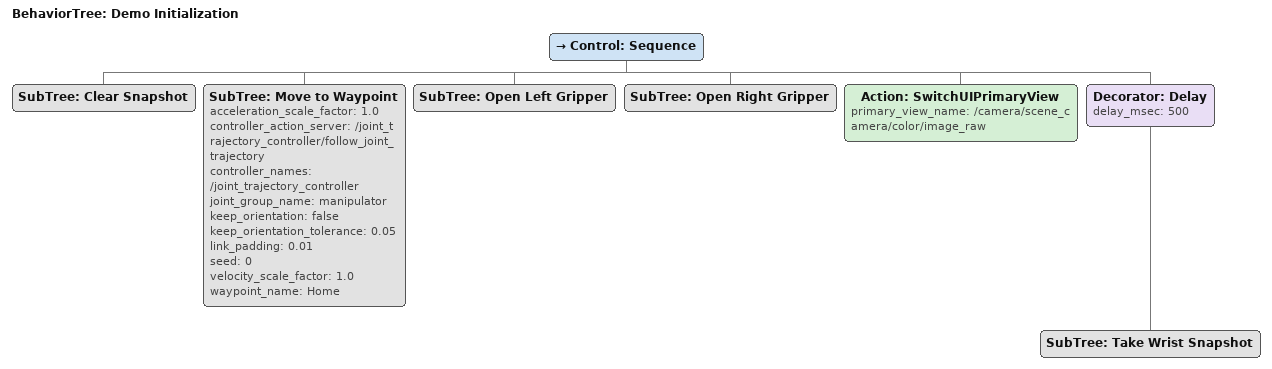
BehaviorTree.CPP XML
<?xml version="1.0" encoding="UTF-8" ?>
<root BTCPP_format="4" main_tree_to_execute="Demo Initialization">
  <BehaviorTree ID="Demo Initialization">
    <Control ID="Sequence">
      <SubTree ID="Clear Snapshot" />
      <SubTree
        ID="Move to Waypoint"
        acceleration_scale_factor="1.0"
        controller_action_server="/joint_trajectory_controller/follow_joint_trajectory"
        controller_names="/joint_trajectory_controller"
        joint_group_name="manipulator"
        keep_orientation="false"
        keep_orientation_tolerance="0.05"
        link_padding="0.01"
        seed="0"
        velocity_scale_factor="1.0"
        waypoint_name="Home"
      />
      <SubTree ID="Open Left Gripper" />
      <SubTree ID="Open Right Gripper" />
      <Action
        ID="SwitchUIPrimaryView"
        primary_view_name="/camera/scene_camera/color/image_raw"
      />
      <Decorator ID="Delay" delay_msec="500">
        <SubTree ID="Take Wrist Snapshot" />
      </Decorator>
    </Control>
  </BehaviorTree>
</root>
